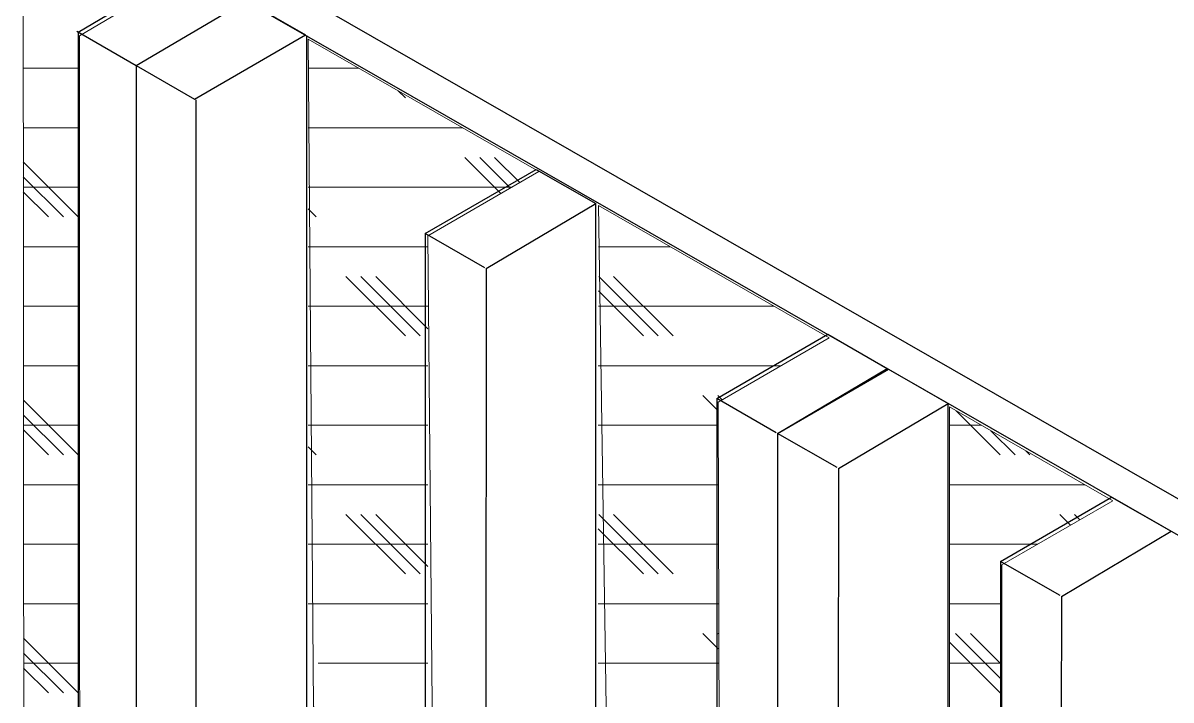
# Model space of a CAD drawing. Header units: inches. Extents: x -26 to 76, y -16 to 22.
# Drawn here: x -13.063 to -10.65, y -1.12 to 0.303 of the extents above; entities that cross this region are included whole.
import ezdxf

# ---------------------------------------------------------------- set-up
doc = ezdxf.new("R2010")
doc.units = ezdxf.units.IN
doc.header["$MEASUREMENT"] = 0
for name, color, linetype, lineweight in [('.ATI-HATCH', 7, 'Continuous', 0), ('G-ANNO-TTLB', 7, 'Continuous', 0), ('TYVEK', 7, 'Continuous', 0)]:
    doc.layers.add(name, color=color, linetype=linetype, lineweight=lineweight)

# ---------------------------------------------------------------- blocks, each defined once
blk = doc.blocks.new('Block_25')
at = {"layer": 'TYVEK', "color": 33, "lineweight": 25, "true_color": 0xcc9966}
for points in [[(-12.4667, 0.2767)], [(-12.4667, -0.666)]]:
    blk.add_lwpolyline(points, dxfattribs=at)
blk = doc.blocks.new('Block_385')
at = {"layer": '.ATI-HATCH'}
for points, knots in [([(-12.9505, -2.4764), (-12.9483, -2.476), (-12.9461, -2.4756), (-12.944, -2.4753), (-12.944, -2.4753), (-12.9447, 0.2764), (-12.9447, 0.2764), (-12.9447, 0.2764), (-12.9444, 0.2762), (-12.9444, 0.2762), (-12.9444, 0.2762), (-12.7139, 0.4125), (-12.7139, 0.4125), (-12.7139, 0.4125), (-13.063, 0.6127), (-13.063, 0.6127), (-13.063, 0.6127), (-13.0609, -2.5001), (-13.0609, -2.5001), (-13.0609, -2.5001), (-12.9505, -2.4764), (-12.9505, -2.4764)], [0, 0, 0, 0, 1, 1, 1, 2, 2, 2, 3, 3, 3, 4, 4, 4, 5, 5, 5, 6, 6, 6, 7, 7, 7, 7]), ([(-12.2018, -1.2798), (-12.2018, -1.2798), (-12.2121, -0.1441), (-12.2121, -0.1441), (-12.2121, -0.1441), (-11.9789, -0.0091), (-11.9789, -0.0091), (-11.9789, -0.0091), (-12.4638, 0.2691), (-12.4638, 0.2691), (-12.4638, 0.2691), (-12.4528, -1.134), (-12.4528, -1.134), (-12.4528, -1.134), (-12.2018, -1.2798), (-12.2018, -1.2798)], [0, 0, 0, 0, 1, 1, 1, 2, 2, 2, 3, 3, 3, 4, 4, 4, 5, 5, 5, 5]), ([(-11.8537, -0.0808), (-11.8537, -0.0808), (-11.8321, -1.501), (-11.8321, -1.501), (-11.8321, -1.501), (-11.5987, -1.6616), (-11.5987, -1.6616), (-11.5987, -1.6616), (-11.6021, -0.494), (-11.6021, -0.494), (-11.6021, -0.494), (-11.3687, -0.359), (-11.3687, -0.359), (-11.3687, -0.359), (-11.8537, -0.0808), (-11.8537, -0.0808)], [0, 0, 0, 0, 1, 1, 1, 2, 2, 2, 3, 3, 3, 4, 4, 4, 5, 5, 5, 5]), ([(-11.1157, -0.5041), (-11.1157, -0.5041), (-10.7721, -0.7012), (-10.7721, -0.7012), (-10.7721, -0.7012), (-11.0054, -0.8362), (-11.0054, -0.8362), (-11.0054, -0.8362), (-11.008, -6.3388), (-11.008, -6.3388), (-11.008, -6.3388), (-11.1125, -6.2842), (-11.1125, -6.2842), (-11.1125, -6.2842), (-11.1157, -0.5041), (-11.1157, -0.5041)], [0, 0, 0, 0, 1, 1, 1, 2, 2, 2, 3, 3, 3, 4, 4, 4, 5, 5, 5, 5])]:
    blk.add_open_spline(points, degree=3, knots=knots, dxfattribs=at)
at = {"layer": '.ATI-HATCH', "color": 8, "lineweight": 0, "true_color": 0x808080}
for points in [[(-13.0628, 0.2078), (-13.0628, 0.2078), (-12.9447, 0.2078), (-12.9447, 0.2078)], [(-12.4638, 0.2078), (-12.4638, 0.2078), (-12.357, 0.2078), (-12.357, 0.2078)], [(-12.2593, 0.1453), (-12.2593, 0.1453), (-12.2747, 0.1606), (-12.2747, 0.1606)], [(-13.0627, 0.0827), (-13.0627, 0.0827), (-12.9446, 0.0827), (-12.9446, 0.0827)], [(-12.4638, 0.0827), (-12.4638, 0.0827), (-12.1389, 0.0827), (-12.1389, 0.0827)], [(-12.9471, -0.1048), (-12.9471, -0.1048), (-13.0626, 0.0108), (-13.0626, 0.0108)], [(-12.0588, -0.0553), (-12.0588, -0.0553), (-12.1343, 0.0202), (-12.1343, 0.0202)], [(-12.039, -0.0439), (-12.039, -0.0439), (-12.103, 0.0202), (-12.103, 0.0202)], [(-12.0192, -0.0324), (-12.0192, -0.0324), (-12.0718, 0.0202), (-12.0718, 0.0202)], [(-12.9783, -0.1048), (-12.9783, -0.1048), (-13.0626, -0.0205), (-13.0626, -0.0205)], [(-13.0626, -0.0423), (-13.0626, -0.0423), (-12.9446, -0.0423), (-12.9446, -0.0423)], [(-12.4638, -0.0423), (-12.4638, -0.0423), (-12.0363, -0.0423), (-12.0363, -0.0423)], [(-13.0096, -0.1048), (-13.0096, -0.1048), (-13.0626, -0.0518), (-13.0626, -0.0518)], [(-12.4469, -0.1048), (-12.4469, -0.1048), (-12.4638, -0.0879), (-12.4638, -0.0879)], [(-13.0625, -0.1673), (-13.0625, -0.1673), (-12.9446, -0.1673), (-12.9446, -0.1673)], [(-12.4638, -0.1673), (-12.4638, -0.1673), (-12.2121, -0.1673), (-12.2121, -0.1673)], [(-11.8538, -0.1673), (-11.8538, -0.1673), (-11.7029, -0.1673), (-11.7029, -0.1673)], [(-12.2593, -0.3549), (-12.2593, -0.3549), (-12.3844, -0.2299), (-12.3844, -0.2299)], [(-12.2281, -0.3549), (-12.2281, -0.3549), (-12.3531, -0.2299), (-12.3531, -0.2299)], [(-12.2121, -0.3396), (-12.2121, -0.3396), (-12.3219, -0.2299), (-12.3219, -0.2299)], [(-11.7279, -0.3549), (-11.7279, -0.3549), (-11.853, -0.2299), (-11.853, -0.2299)], [(-11.6967, -0.3549), (-11.6967, -0.3549), (-11.8217, -0.2299), (-11.8217, -0.2299)], [(-11.7592, -0.3549), (-11.7592, -0.3549), (-11.8538, -0.2603), (-11.8538, -0.2603)], [(-13.0624, -0.2924), (-13.0624, -0.2924), (-12.9445, -0.2924), (-12.9445, -0.2924)], [(-12.4638, -0.2924), (-12.4638, -0.2924), (-12.2121, -0.2924), (-12.2121, -0.2924)], [(-11.8538, -0.2924), (-11.8538, -0.2924), (-11.4849, -0.2924), (-11.4849, -0.2924)], [(-13.0623, -0.4174), (-13.0623, -0.4174), (-12.9445, -0.4174), (-12.9445, -0.4174)], [(-12.4638, -0.4174), (-12.4638, -0.4174), (-12.2121, -0.4174), (-12.2121, -0.4174)], [(-11.8539, -0.4174), (-11.8539, -0.4174), (-11.4697, -0.4174), (-11.4697, -0.4174)], [(-11.6021, -0.512), (-11.6021, -0.512), (-11.6342, -0.4799), (-11.6342, -0.4799)], [(-11.5937, -0.4891), (-11.5937, -0.4891), (-11.6029, -0.4799), (-11.6029, -0.4799)], [(-12.9471, -0.605), (-12.9471, -0.605), (-13.0623, -0.4897), (-13.0623, -0.4897)], [(-12.9783, -0.605), (-12.9783, -0.605), (-13.0623, -0.521), (-13.0623, -0.521)], [(-11.009, -0.605), (-11.009, -0.605), (-11.1019, -0.512), (-11.1019, -0.512)], [(-13.0623, -0.5424), (-13.0623, -0.5424), (-12.9445, -0.5424), (-12.9445, -0.5424)], [(-13.0096, -0.605), (-13.0096, -0.605), (-13.0623, -0.5523), (-13.0623, -0.5523)], [(-12.4638, -0.5424), (-12.4638, -0.5424), (-12.2121, -0.5424), (-12.2121, -0.5424)], [(-11.854, -0.5424), (-11.854, -0.5424), (-11.6021, -0.5424), (-11.6021, -0.5424)], [(-11.1157, -0.5424), (-11.1157, -0.5424), (-11.0488, -0.5424), (-11.0488, -0.5424)], [(-10.9777, -0.605), (-10.9777, -0.605), (-11.0287, -0.554), (-11.0287, -0.554)], [(-12.4469, -0.605), (-12.4469, -0.605), (-12.4638, -0.588), (-12.4638, -0.588)], [(-10.9465, -0.605), (-10.9465, -0.605), (-10.9554, -0.5961), (-10.9554, -0.5961)], [(-13.0622, -0.6675), (-13.0622, -0.6675), (-12.9444, -0.6675), (-12.9444, -0.6675)], [(-12.4638, -0.6675), (-12.4638, -0.6675), (-12.2121, -0.6675), (-12.2121, -0.6675)], [(-11.854, -0.6675), (-11.854, -0.6675), (-11.6021, -0.6675), (-11.6021, -0.6675)], [(-11.1157, -0.6675), (-11.1157, -0.6675), (-10.8308, -0.6675), (-10.8308, -0.6675)], [(-12.2593, -0.855), (-12.2593, -0.855), (-12.3844, -0.73), (-12.3844, -0.73)], [(-12.2281, -0.855), (-12.2281, -0.855), (-12.3531, -0.73), (-12.3531, -0.73)], [(-12.2121, -0.8397), (-12.2121, -0.8397), (-12.3219, -0.73), (-12.3219, -0.73)], [(-11.7279, -0.855), (-11.7279, -0.855), (-11.853, -0.73), (-11.853, -0.73)], [(-11.6967, -0.855), (-11.6967, -0.855), (-11.8217, -0.73), (-11.8217, -0.73)], [(-10.8612, -0.7527), (-10.8612, -0.7527), (-10.8839, -0.73), (-10.8839, -0.73)], [(-10.8414, -0.7413), (-10.8414, -0.7413), (-10.8527, -0.73), (-10.8527, -0.73)], [(-11.7592, -0.855), (-11.7592, -0.855), (-11.8541, -0.7602), (-11.8541, -0.7602)], [(-13.0621, -0.7925), (-13.0621, -0.7925), (-12.9444, -0.7925), (-12.9444, -0.7925)], [(-12.4638, -0.7925), (-12.4638, -0.7925), (-12.2121, -0.7925), (-12.2121, -0.7925)], [(-11.8541, -0.7925), (-11.8541, -0.7925), (-11.6021, -0.7925), (-11.6021, -0.7925)], [(-11.1157, -0.7925), (-11.1157, -0.7925), (-10.9299, -0.7925), (-10.9299, -0.7925)], [(-13.062, -0.9176), (-13.062, -0.9176), (-12.9444, -0.9176), (-12.9444, -0.9176)], [(-12.4638, -0.9176), (-12.4638, -0.9176), (-12.2121, -0.9176), (-12.2121, -0.9176)], [(-11.8542, -0.9176), (-11.8542, -0.9176), (-11.6021, -0.9176), (-11.6021, -0.9176)], [(-11.1157, -0.9176), (-11.1157, -0.9176), (-11.0054, -0.9176), (-11.0054, -0.9176)], [(-11.6021, -1.0122), (-11.6021, -1.0122), (-11.6342, -0.9801), (-11.6342, -0.9801)], [(-11.6021, -0.9809), (-11.6021, -0.9809), (-11.6029, -0.9801), (-11.6029, -0.9801)], [(-11.0054, -1.0774), (-11.0054, -1.0774), (-11.1027, -0.9801), (-11.1027, -0.9801)], [(-11.0054, -1.0461), (-11.0054, -1.0461), (-11.0715, -0.9801), (-11.0715, -0.9801)], [(-12.9471, -1.1051), (-12.9471, -1.1051), (-13.062, -0.9902), (-13.062, -0.9902)], [(-11.009, -1.1051), (-11.009, -1.1051), (-11.1157, -0.9984), (-11.1157, -0.9984)], [(-12.9783, -1.1051), (-12.9783, -1.1051), (-13.0619, -1.0215), (-13.0619, -1.0215)], [(-13.0619, -1.0426), (-13.0619, -1.0426), (-12.9443, -1.0426), (-12.9443, -1.0426)], [(-13.0096, -1.1051), (-13.0096, -1.1051), (-13.0619, -1.0528), (-13.0619, -1.0528)], [(-12.4427, -1.0426), (-12.4427, -1.0426), (-12.2121, -1.0426), (-12.2121, -1.0426)], [(-11.8542, -1.0426), (-11.8542, -1.0426), (-11.6021, -1.0426), (-11.6021, -1.0426)], [(-11.1157, -1.0426), (-11.1157, -1.0426), (-11.0054, -1.0426), (-11.0054, -1.0426)]]:
    blk.add_open_spline(points, degree=3, dxfattribs=at)

msp = doc.modelspace()

# ---------------------------------------------------------------- hatches: boundary and pattern name
at = {"layer": 'G-ANNO-TTLB', "true_color": 0xff00ff, "transparency": 33554687}
h = msp.add_hatch(color=6, dxfattribs=at)
edge = h.paths.add_edge_path()
edge.add_spline(control_points=[(20.0342, -15.1346), (20.0342, -15.1346), (-20.6658, -15.1346), (-20.6658, -15.1346), (-20.6658, -15.1346), (-20.6658, 19.0008), (-20.6658, 19.0008), (-20.6658, 19.0008), (20.0342, 19.0008), (20.0342, 19.0008), (20.0342, 19.0008), (20.0342, -15.1346), (20.0342, -15.1346)], knot_values=[0, 0, 0, 0, 1, 1, 1, 2, 2, 2, 3, 3, 3, 4, 4, 4, 4], degree=3, periodic=0)
edge = h.paths.add_edge_path()
edge.add_spline(control_points=[(-20.5408, 18.8757), (-20.5408, 18.8757), (-20.5408, -15.0095), (-20.5408, -15.0095), (-20.5408, -15.0095), (19.9092, -15.0095), (19.9092, -15.0095), (19.9092, -15.0095), (19.9092, 18.8757), (19.9092, 18.8757), (19.9092, 18.8757), (-20.5408, 18.8757), (-20.5408, 18.8757)], knot_values=[0, 0, 0, 0, 1, 1, 1, 2, 2, 2, 3, 3, 3, 4, 4, 4, 4], degree=3, periodic=0)
edge.add_line((-20.5408, 18.8757), (-20.5408, 18.8757))

# ---------------------------------------------------------------- linework, layer by layer
at = {"layer": 'G-ANNO-TTLB'}
for points in [[(20.0342, -15.1346), (20.0342, -15.1346), (-20.6658, -15.1346), (-20.6658, -15.1346), (-20.6658, -15.1346), (-20.6658, 19.0008), (-20.6658, 19.0008), (-20.6658, 19.0008), (20.0342, 19.0008), (20.0342, 19.0008), (20.0342, 19.0008), (20.0342, -15.1346), (20.0342, -15.1346)], [(-20.5408, 18.8757), (-20.5408, 18.8757), (-20.5408, -15.0095), (-20.5408, -15.0095), (-20.5408, -15.0095), (19.9092, -15.0095), (19.9092, -15.0095), (19.9092, -15.0095), (19.9092, 18.8757), (19.9092, 18.8757), (19.9092, 18.8757), (-20.5408, 18.8757), (-20.5408, 18.8757)]]:
    msp.add_open_spline(points, degree=3, knots=[0, 0, 0, 0, 1, 1, 1, 2, 2, 2, 3, 3, 3, 4, 4, 4, 4], dxfattribs=at)
at = {"layer": 'TYVEK', "color": 18, "lineweight": 25, "true_color": 0x000000}
msp.add_line((-13.721, 1.0729), (-9.989, -1.0674), dxfattribs=at)
at = {"layer": 'TYVEK', "color": 2, "lineweight": 25, "true_color": 0xffff00}
msp.add_line((-13.7879, 1.0343), (-10.0558, -1.1061), dxfattribs=at)
at = {"layer": 'TYVEK', "color": 33, "lineweight": 25, "true_color": 0xcc9966}
for p, q in [((-12.9476, 0.2836), (-12.7168, 0.4201)), ((-12.8251, 0.2134), (-12.5943, 0.3498)), ((-12.5943, 0.3498), (-12.4693, 0.2781)), ((-12.9501, 0.2854), (-12.8251, 0.2134)), ((-12.9476, 0.2836), (-12.9476, -2.6615)), ((-12.7027, 0.1431), (-12.4693, 0.2781)), ((-12.4667, -1.134), (-12.4667, 0.2767)), ((-12.8251, 0.2134), (-12.8251, -1.3788)), ((-12.8251, 0.2134), (-12.7027, 0.1431)), ((-12.7001, 0.1417), (-12.7001, -5.6449)), ((-12.0897, -0.2132), (-11.8592, -0.0765)), ((-11.8592, -1.5022), (-11.8592, -0.0765)), ((-12.2176, -0.1398), (-12.2176, -1.5614)), ((-12.0897, -0.2132), (-12.0903, -1.6385)), ((-11.477, -0.5599), (-11.2466, -0.4231)), ((-11.605, -0.4865), (-11.605, -6.288)), ((-11.3491, -0.6332), (-11.1186, -0.4965)), ((-11.1186, -6.2985), (-11.1186, -0.4965)), ((-11.477, -0.5599), (-11.477, -2.1958)), ((-11.3491, -0.6332), (-11.352, -6.4375)), ((-10.8804, -0.9021), (-10.6499, -0.7654)), ((-11.0083, -0.8287), (-11.0083, -6.6339)), ((-10.8804, -0.9021), (-10.8833, -6.7064))]:
    msp.add_line(p, q, dxfattribs=at)
for points in [[(-12.0926, -0.2115), (-12.2176, -0.1398), (-11.9842, -0.0048), (-11.8592, -0.0765)], [(-11.4799, -0.5582), (-11.605, -0.4865), (-11.3716, -0.3514), (-11.2466, -0.4231)], [(-11.352, -0.6316), (-11.477, -0.5599), (-11.2436, -0.4248), (-11.1186, -0.4965)], [(-10.8833, -0.9004), (-11.0083, -0.8287), (-10.7749, -0.6936), (-10.6499, -0.7654)]]:
    msp.add_lwpolyline(points, dxfattribs=at)

# ---------------------------------------------------------------- block references
at = {"layer": '.ATI-HATCH'}
msp.add_blockref('Block_385', (0, 0), dxfattribs=at)
at = {"layer": 'TYVEK'}
msp.add_blockref('Block_25', (0, 0), dxfattribs=at)

doc.saveas('drawing.dxf')
